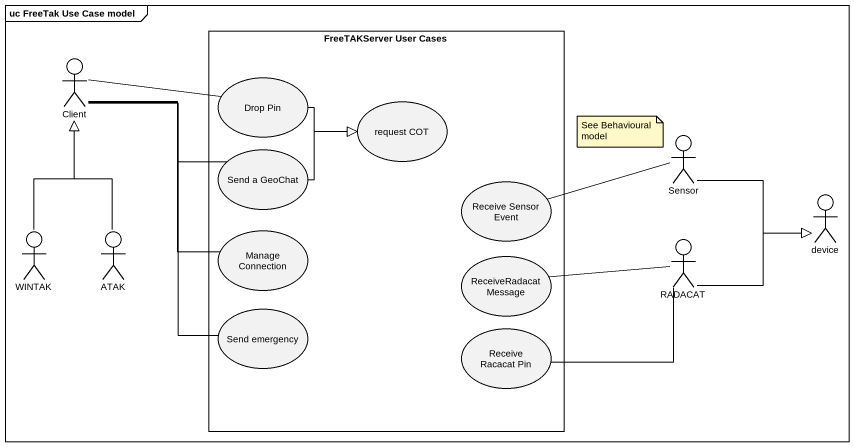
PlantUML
@startuml
mainframe uc FreeTak Use Case model
actor Client
rectangle "FreeTAKServer User Cases" as FreeTAKServer_User_Cases {
  usecase "Drop Pin" as Drop_Pin
  usecase "request COT" as request_COT
  usecase "Send a GeoChat" as Send_a_GeoChat
  usecase "Receive Sensor Event" as Receive_Sensor_Event
  usecase "Manage Connection" as Manage_Connection
  usecase ReceiveRadacatMessage
  usecase "Send emergency" as Send_emergency
  usecase "Receive Racacat Pin" as Receive_Racacat_Pin
}
actor Sensor
actor device
actor WINTAK
actor ATAK
actor RADACAT
Client -right- Drop_Pin
Client -right- Send_a_GeoChat
Client -- Manage_Connection
Client -- Send_emergency
Drop_Pin -right-|> request_COT
Sensor -left- Receive_Sensor_Event
Sensor -right-|> device
Send_a_GeoChat -right-|> request_COT
WINTAK -up-|> Client
ATAK -up-|> Client
RADACAT -right-|> device
RADACAT -left- ReceiveRadacatMessage
RADACAT -left- Receive_Racacat_Pin
note as N1
  See Behavioural model
end note
@enduml
